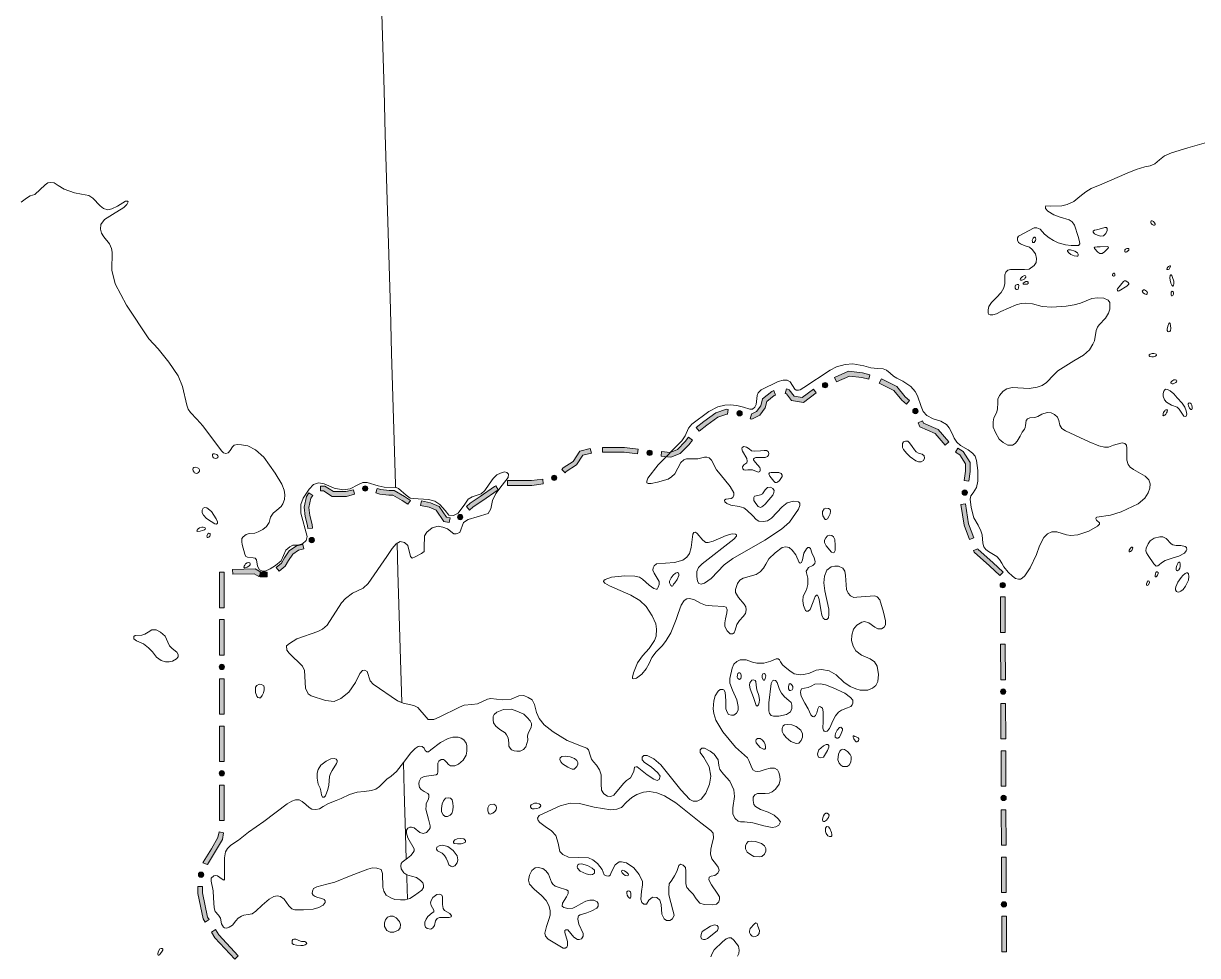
# Model space of a CAD drawing. Header units: metres. Extents: x -835890 to 1024355, y 79891 to 2211954.
# Drawn here: x 587376 to 686663, y 2023106 to 2101931 of the extents above; entities that cross this region are included whole.
import ezdxf

# ---------------------------------------------------------------- set-up
doc = ezdxf.new("R2010")
doc.units = ezdxf.units.M
doc.header["$LTSCALE"] = 2200
doc.layers.add('18', color=7, linetype='Continuous', lineweight=13)
doc.layers.add('37', color=7, linetype='Continuous', lineweight=13)

msp = doc.modelspace()

# ---------------------------------------------------------------- hatches: boundary and pattern name
at = {"layer": '37'}
for points in [[(658860, 2071836), (658270, 2071984), (657220, 2072116), (656126, 2071628), (655963, 2071994), (657159, 2072526), (658344, 2072378), (658958, 2072224)], [(654966, 2071232, 1), (655360, 2071448, 1)], [(662055, 2069745), (661658, 2070077), (660975, 2070899), (659754, 2071512), (659933, 2071869), (661229, 2071219), (661943, 2070360), (662311, 2070052)], [(650968, 2070497), (650859, 2070461), (650240, 2069964), (650107, 2069430), (649636, 2068799), (648965, 2068463), (648842, 2068498), (648952, 2068882), (648925, 2068890), (649372, 2069114), (649739, 2069605), (649885, 2070192), (650664, 2070817), (650841, 2070877)], [(654416, 2070685), (653328, 2069867), (652326, 2070034), (651896, 2070609), (651790, 2070645), (651917, 2071024), (652142, 2070949), (652550, 2070402), (653225, 2070290), (654175, 2071005)], [(646918, 2068887), (646869, 2068893), (646102, 2068636), (645153, 2067956), (644520, 2067448), (644269, 2067760), (644911, 2068275), (645918, 2068997), (646829, 2069301), (646968, 2069284)], [(647712, 2068989, 1), (648158, 2068933, 1)], [(662713, 2069353, 1), (662899, 2068943, 1)], [(665323, 2066276), (664473, 2067250), (663187, 2067824), (663037, 2068154), (663401, 2068319), (663488, 2068127), (664717, 2067579), (665624, 2066539)], [(643942, 2066697), (643647, 2066302), (642909, 2065562), (642128, 2065249), (641303, 2065324), (641340, 2065722), (642068, 2065656), (642684, 2065903), (643344, 2066565), (643621, 2066936)], [(635400, 2065599), (634676, 2065417), (634138, 2064607), (633283, 2064035), (633185, 2063938), (632902, 2064220), (633027, 2064346), (633849, 2064895), (634429, 2065768), (635302, 2065987)], [(639310, 2065539), (638174, 2065673), (636341, 2065673), (636341, 2066073), (638197, 2066073), (639357, 2065936)], [(640103, 2065646, 1), (640550, 2065594, 1)], [(666937, 2063269), (667050, 2064065), (667050, 2064691), (666548, 2065446), (666185, 2065673), (666398, 2066012), (666834, 2065739), (667450, 2064812), (667450, 2064036), (667333, 2063213)], [(631332, 2062990), (630373, 2062869), (629242, 2062869), (628315, 2062869), (628315, 2063269), (629242, 2063269), (630348, 2063269), (631283, 2063386)], [(632043, 2063422, 1), (632464, 2063580, 1)], [(611841, 2062019), (611680, 2061777), (611509, 2061007), (611596, 2060306), (611783, 2059559), (611820, 2059260), (611423, 2059211), (611389, 2059486), (611202, 2060232), (611103, 2061026), (611305, 2061936), (611508, 2062240)], [(615378, 2062110), (614685, 2061937), (613485, 2061937), (612740, 2062403), (612484, 2062403), (612484, 2062803), (612855, 2062803), (613600, 2062337), (614636, 2062337), (615281, 2062498)], [(616045, 2062603, 1), (616495, 2062603, 1)], [(619890, 2061266), (619402, 2061592), (618616, 2062030), (618283, 2062030), (617508, 2062127), (617184, 2062224), (617300, 2062607), (617591, 2062520), (618307, 2062430), (618720, 2062430), (619611, 2061934), (620112, 2061599)], [(627525, 2062488), (627445, 2062437), (626235, 2061598), (625405, 2061043), (625097, 2060779), (624836, 2061082), (625163, 2061362), (626010, 2061928), (627223, 2062770), (627310, 2062825)], [(667012, 2062476, 1), (666938, 2062032, 1)], [(623387, 2059730), (622932, 2059806), (622264, 2060761), (621683, 2061011), (620945, 2061159), (621024, 2061551), (621803, 2061395), (622526, 2061084), (623163, 2060173), (623453, 2060124)], [(667370, 2058298), (666916, 2059514), (666652, 2061237), (667047, 2061297), (667305, 2059615), (667745, 2058438)], [(624177, 2060005, 1), (624438, 2060371, 1)], [(611786, 2058022, 1), (611723, 2058467, 1)], [(611084, 2057487), (610643, 2057376), (610146, 2057044), (609798, 2056521), (609504, 2056029), (609001, 2055610), (608745, 2055917), (609195, 2056293), (609460, 2056735), (609857, 2057332), (610478, 2057747), (610987, 2057875)], [(669947, 2055238), (669072, 2056053), (667779, 2057205), (667720, 2057361), (668095, 2057501), (668119, 2057438), (669341, 2056348), (670220, 2055531)], [(604346, 2055515), (604346, 2052515), (603946, 2052515), (603946, 2055515)], [(607289, 2055149), (606874, 2055399), (605071, 2055344), (605059, 2055744), (606979, 2055803), (607496, 2055492)], [(607986, 2055121), (607392, 2055121), (607392, 2055521), (607986, 2055521)], [(670187, 2054653, 1), (670189, 2054203, 1)], [(670004, 2050427), (669992, 2053427), (670392, 2053429), (670404, 2050429)], [(604346, 2051515), (604346, 2048515), (603946, 2048515), (603946, 2051515)], [(670020, 2046427), (670008, 2049427), (670408, 2049429), (670420, 2046429)], [(604146, 2047290, 1), (604146, 2047740, 1)], [(604346, 2046515), (604346, 2043515), (603946, 2043515), (603946, 2046515)], [(670223, 2045653, 1), (670225, 2045203, 1)], [(670040, 2041427), (670028, 2044427), (670428, 2044429), (670440, 2041429)], [(604346, 2042515), (604346, 2039515), (603946, 2039515), (603946, 2042515)], [(670056, 2037427), (670044, 2040427), (670444, 2040429), (670456, 2037429)], [(604146, 2038290, 1), (604146, 2038740, 1)], [(604346, 2037515), (604346, 2034515), (603946, 2034515), (603946, 2037515)], [(670259, 2036653, 1), (670261, 2036203, 1)], [(670076, 2032428), (670064, 2035428), (670464, 2035429), (670476, 2032429)], [(604305, 2033480), (604196, 2032931), (603619, 2031918), (602929, 2030811), (602928, 2030808), (602553, 2030948), (602568, 2030988), (603275, 2032123), (603816, 2033073), (603913, 2033558)], [(670092, 2028428), (670080, 2031428), (670480, 2031429), (670492, 2028429)], [(602311, 2029731, 1), (602469, 2030153, 1)], [(602529, 2028953), (602529, 2028396), (602937, 2026349), (603067, 2026145), (602729, 2025931), (602559, 2026198), (602129, 2028356), (602129, 2028953)], [(670295, 2027653, 1), (670297, 2027203, 1)], [(670112, 2023428), (670100, 2026428), (670500, 2026429), (670512, 2023429)], [(603602, 2025300), (603885, 2024854), (605544, 2023072), (605251, 2022799), (603567, 2024609), (603265, 2025086)]]:
    msp.add_hatch(color=256, dxfattribs=at).paths.add_polyline_path(points)

# ---------------------------------------------------------------- linework, layer by layer
at = {"layer": '18'}
for points in [[(618191, 2085154), (618084, 2088856), (617977, 2092558), (617870, 2096260), (617763, 2099962), (617656, 2103665), (617549, 2107368), (617442, 2111071), (617335, 2114775), (617228, 2118478), (617121, 2122182), (617014, 2125887), (616907, 2129591), (616800, 2133296), (616692, 2137002)], [(617656, 2103665), (617763, 2099962), (617870, 2096260), (617977, 2092558), (618084, 2088856), (618191, 2085154), (618298, 2081453), (618405, 2077752), (618512, 2074051), (618619, 2070351), (618726, 2066651), (618833, 2062951), (618841, 2062677), (617865, 2062711), (617363, 2062818), (616432, 2063104), (616073, 2063104), (615643, 2062925), (614998, 2062567), (614389, 2062496), (613637, 2062639), (612813, 2062997), (612329, 2063087), (611899, 2062943), (611541, 2062550), (611039, 2061798), (610824, 2061261), (610824, 2060509), (611361, 2058540), (611290, 2058218), (610967, 2057931), (610537, 2057824), (610143, 2057824), (609892, 2057681), (609552, 2057377), (609158, 2056482), (608692, 2056088), (608228, 2055805), (607817, 2055623), (607591, 2055607), (607334, 2055736), (607156, 2056042), (607076, 2056573), (606979, 2056702), (606802, 2056750), (606318, 2056782), (606173, 2056863)], [(687423, 2091867), (685846, 2091427), (684453, 2090988), (683876, 2090741), (683454, 2090411), (683051, 2090063), (682666, 2089880), (682207, 2089807), (681474, 2089568), (680704, 2089275), (678578, 2088341), (677670, 2087966), (677230, 2087691), (676717, 2087288), (676204, 2086885), (675636, 2086629), (675196, 2086501), (674242, 2086482), (673848, 2086510), (673793, 2086437), (673793, 2086290), (673995, 2086070), (674508, 2085759), (675040, 2085558), (675810, 2085319), (676066, 2085155), (676268, 2084880), (676580, 2083927), (676690, 2083488), (676699, 2083296), (676589, 2083167), (676424, 2083149), (675984, 2083149), (675507, 2083204), (674884, 2083369), (674481, 2083570), (674114, 2083808), (673729, 2084120), (673344, 2084541), (673088, 2084651), (672849, 2084651), (671511, 2083955), (671429, 2083799), (671429, 2083616), (671520, 2083415), (671685, 2083286), (672015, 2083158), (672455, 2083012), (672693, 2082829), (672950, 2082444), (673042, 2082041), (673023, 2081730), (672858, 2081455), (672437, 2081162), (672033, 2081125), (670851, 2081116), (670613, 2081061), (670448, 2080896), (670356, 2080677), (670375, 2080310), (670375, 2079926), (670283, 2079578), (670045, 2079175), (669660, 2078754), (669238, 2078332), (669018, 2078003), (668972, 2077700), (668972, 2077444), (669009, 2077316), (669137, 2077279), (669357, 2077279), (669650, 2077371), (670017, 2077572), (671319, 2078140), (671759, 2078250), (672125, 2078268), (672712, 2078213), (673518, 2077993), (674352, 2077929), (675562, 2078021), (676222, 2078131), (676754, 2078277), (677725, 2078662), (678202, 2078735), (678743, 2078689), (679109, 2078543), (679256, 2078341), (679256, 2078122), (679256, 2077774), (679128, 2077426), (678871, 2077004), (678358, 2076437), (678211, 2076235), (678101, 2075961), (677954, 2075100), (677817, 2074798)], [(606173, 2056863), (606093, 2057040), (605867, 2057877), (605835, 2058103), (605851, 2058360), (605956, 2058529), (606214, 2058723), (606455, 2058787), (606939, 2058835), (607229, 2058932), (607616, 2059125), (607922, 2059383), (608164, 2059737), (608276, 2060172), (608502, 2060526), (608792, 2060784), (609163, 2061073), (609316, 2061307), (609445, 2061677), (609477, 2062064), (609429, 2062450), (609219, 2062981), (608671, 2063899), (607696, 2065260), (607003, 2065872), (606359, 2066210), (605811, 2066306), (605456, 2066323), (605198, 2066258), (605053, 2066129), (604844, 2065823), (604691, 2065622), (604497, 2065574), (604304, 2065606), (604127, 2065783), (602547, 2067892), (602031, 2068456), (601508, 2069028), (601298, 2069317), (601185, 2069656), (600831, 2071217), (600452, 2072122), (599671, 2073292), (598775, 2074416), (597971, 2075264), (596099, 2078103), (595134, 2079916), (594847, 2081075), (594870, 2082590), (594824, 2082911), (594640, 2083302), (594158, 2083898), (593963, 2084208), (593894, 2084529), (593917, 2084943), (594215, 2085356), (594905, 2085769), (595869, 2086366), (596122, 2086618), (596237, 2086848), (596168, 2086916), (596007, 2086916), (595318, 2086480), (594859, 2086251), (594514, 2086182), (594147, 2086297), (593848, 2086503), (593228, 2087169), (592906, 2087375), (592286, 2087490), (591700, 2087594), (590827, 2087915), (590299, 2088236), (589977, 2088443), (589701, 2088489), (589426, 2088443), (589196, 2088282), (588323, 2087479), (587955, 2087341), (587634, 2087157), (587174, 2086813)], [(624655, 2044292), (624261, 2044113), (622541, 2043254), (622075, 2043075), (621609, 2043075), (621430, 2043254), (620713, 2044077), (620391, 2044256), (619495, 2044435), (618993, 2044650), (616951, 2046046), (616682, 2046350), (616432, 2047138), (616252, 2047245), (616037, 2047210), (615822, 2046959), (615464, 2046207), (614891, 2045384), (614210, 2044847), (613637, 2044596), (612920, 2044668), (611702, 2045062), (611451, 2045241), (611236, 2045706), (611128, 2047210), (610985, 2047568), (609839, 2048677), (609659, 2048928), (609624, 2049286), (609874, 2049501), (610484, 2049894), (612275, 2050503), (612669, 2050718), (613063, 2051040), (614282, 2052937), (614622, 2053313), (615195, 2053743), (616091, 2054173), (616521, 2054566), (618098, 2056857), (618564, 2057538), (618886, 2057931), (619244, 2058110), (619603, 2058039), (619889, 2057788), (620104, 2056857), (620248, 2056714), (620498, 2056822), (621036, 2057108), (621251, 2057287), (621251, 2057609), (621287, 2058612), (621484, 2058916), (621950, 2059274), (622451, 2059417), (622845, 2059346), (623240, 2059202), (623777, 2058773), (623956, 2058773), (624279, 2058880), (624601, 2059739), (624995, 2059990), (625748, 2060205), (626679, 2060491), (626894, 2060885), (627038, 2061601), (627324, 2062174), (627862, 2062890), (628363, 2063534), (628399, 2063820), (628256, 2063964), (628041, 2063999), (627718, 2063892), (627396, 2063749), (627109, 2063462), (626751, 2062961), (626393, 2062424), (626070, 2062138), (625318, 2061887), (624995, 2061708), (624709, 2061279), (624135, 2060527), (623741, 2060312), (623347, 2060348), (623025, 2060742), (622595, 2061243), (622165, 2061529), (621627, 2061672), (620337, 2061744), (620086, 2061780), (619728, 2062030), (619083, 2062603), (618904, 2062675), (618841, 2062677), (618833, 2062951), (618726, 2066651), (618619, 2070351), (618512, 2074051), (618405, 2077752), (618298, 2081453), (618191, 2085154)], [(677817, 2074798), (677524, 2074340), (677010, 2073882), (676204, 2073387), (674847, 2072545), (674499, 2072215), (673885, 2071565), (673518, 2071327), (673097, 2071180), (672418, 2071071), (670989, 2071144), (670549, 2071034), (670219, 2070832), (669907, 2070466), (669788, 2070164), (669788, 2069889), (669751, 2069303), (669660, 2068992), (669440, 2068571), (669385, 2068241), (669385, 2067801), (669568, 2067343), (669889, 2066785), (670219, 2066492), (670622, 2066272), (671007, 2066272), (671245, 2066400), (671410, 2066602), (671667, 2067041), (671832, 2067353), (672033, 2067627), (672088, 2067756), (672107, 2067920), (672180, 2068342), (672290, 2068488), (672492, 2068580), (672913, 2068598), (673170, 2068690), (673500, 2068891), (673940, 2069038), (674297, 2069010), (674572, 2068864), (674811, 2068625), (674921, 2068351), (675012, 2067948), (675177, 2067691), (675489, 2067490), (677487, 2066556), (678330, 2066208), (678798, 2066107), (679128, 2066107), (679568, 2066272), (680283, 2066473), (680503, 2066419), (680649, 2066254), (680686, 2066016), (680686, 2064990), (680796, 2064642), (680961, 2064404), (681236, 2064202), (682226, 2063635), (682537, 2063342), (682656, 2063003), (682638, 2062618), (682491, 2062234), (682198, 2061776), (681648, 2061318), (680200, 2060622), (679302, 2060347), (678156, 2060192), (678101, 2060137), (678064, 2060027), (678119, 2059935), (678376, 2059697), (678376, 2059587), (678211, 2059422), (677460, 2059001), (676543, 2058690), (675938, 2058616), (675571, 2058690), (674765, 2058946), (674334, 2058937), (673967, 2058772), (673674, 2058461), (673308, 2057765), (673033, 2057032), (672519, 2055897), (672052, 2055228), (671832, 2055008), (671704, 2054935), (671520, 2054935), (671264, 2054990), (671007, 2055192), (670640, 2055540), (670274, 2055979), (670109, 2056290), (669925, 2056602), (669705, 2056840), (669412, 2057023), (668991, 2057261), (668752, 2057444)], [(668752, 2057444), (668587, 2057682), (668514, 2057975), (668441, 2058671), (668331, 2059019), (668101, 2059505), (667735, 2060127), (667515, 2061007), (667442, 2061702), (667497, 2061996), (667689, 2062243), (667964, 2062701), (668074, 2063213), (668092, 2064111), (667982, 2064972), (667845, 2065329), (667643, 2065604), (667277, 2065878), (666617, 2066226), (666305, 2066519), (666085, 2066849), (665920, 2067252), (665663, 2067728), (665425, 2068003), (664958, 2068287), (664316, 2068488), (663784, 2068763), (663454, 2069111), (663289, 2069532), (662996, 2070448), (662776, 2070814), (662419, 2071226), (661740, 2071666), (661246, 2071922), (660952, 2072105), (660659, 2072362), (660366, 2072600), (660091, 2072710), (659596, 2072746), (659046, 2072820), (658441, 2072966), (657515, 2073140), (656874, 2073085), (656122, 2072884), (655590, 2072609), (653372, 2071144), (653070, 2070951), (652905, 2070915), (652721, 2070915), (652612, 2071006), (652208, 2071629), (651970, 2071776), (651622, 2071776), (651200, 2071647), (649752, 2070951), (649514, 2070695), (649422, 2070475), (649349, 2069706), (649220, 2069468), (649019, 2069321), (648789, 2069312), (648276, 2069477), (647690, 2069624), (647140, 2069679), (646681, 2069660), (646095, 2069514), (645343, 2069111), (643895, 2068049), (643629, 2067710), (643336, 2067050), (643043, 2066629), (641063, 2064615), (640174, 2063470), (640100, 2063213), (640100, 2063085), (640210, 2063012), (640467, 2063030), (640980, 2063140), (641897, 2063378), (642190, 2063580), (642447, 2063854), (642960, 2064807), (643235, 2065027), (643455, 2065118), (643785, 2065118), (644152, 2065100), (644408, 2065118), (644958, 2065246), (645178, 2065246), (645361, 2065191), (645563, 2065008), (645994, 2064193), (646306, 2063809), (647149, 2062765), (647442, 2062234), (647442, 2062032), (647378, 2061840), (647231, 2061748), (646773, 2061693), (646663, 2061602), (646681, 2061474)], [(646681, 2061474), (646865, 2061327), (647195, 2061181), (647891, 2061089), (648294, 2060961), (648551, 2060778), (649064, 2060283), (649339, 2059972), (649559, 2059844), (649963, 2059807), (650293, 2059862), (650623, 2060082), (651539, 2061052), (651961, 2061382), (652502, 2061519), (652905, 2061483), (653033, 2061354), (653033, 2061171), (652923, 2060842), (652153, 2059761), (651475, 2059175), (650063, 2058223), (647378, 2056693), (646626, 2056144), (645526, 2054990), (644967, 2054596), (644674, 2054523), (644491, 2054578), (644381, 2054779), (644307, 2055164), (644307, 2055585), (644454, 2055933), (644766, 2056245), (647460, 2058314), (647671, 2058580), (647671, 2058690), (647580, 2058745), (647305, 2058763), (646810, 2058635), (645691, 2058159), (645288, 2058030), (645087, 2058049), (644830, 2058232), (644353, 2058800), (644207, 2058909), (644078, 2058891), (643987, 2058745), (643840, 2057609), (643693, 2057115), (643473, 2056803), (643143, 2056547), (642419, 2056355), (640898, 2056226), (640715, 2056062), (640623, 2055897), (640605, 2055695), (640715, 2055439), (641136, 2054743), (641136, 2054486), (641063, 2054248), (640953, 2054102), (640879, 2054102), (640678, 2054138), (640293, 2054432), (639725, 2054926), (639468, 2055109), (639065, 2055201), (638221, 2055219), (637112, 2055100), (636562, 2054917), (636452, 2054825), (636434, 2054734), (636544, 2054587), (636947, 2054367), (638726, 2053580), (639495, 2053140), (640045, 2052609), (640540, 2051822), (640861, 2051153), (640916, 2050714), (640879, 2050128), (640733, 2049743), (640293, 2049084), (639725, 2048461), (639312, 2047866), (638964, 2047005), (638872, 2046657), (638891, 2046529), (638982, 2046510), (639221, 2046565), (639660, 2046913), (640045, 2047353), (640284, 2047792), (640522, 2048305), (640870, 2048781), (641420, 2049331), (641732, 2049734), (642117, 2050393), (642575, 2051510), (642731, 2052032), (642988, 2052747)], [(642988, 2052747), (643263, 2053131), (643483, 2053278), (643684, 2053296), (644069, 2053204), (644637, 2052893), (645059, 2052728), (645627, 2052673), (646617, 2052637), (646800, 2052563), (646892, 2052344), (646865, 2052078), (646755, 2051584), (646700, 2051236), (646700, 2050924), (646883, 2050558), (647140, 2050320), (647323, 2050302), (647470, 2050393), (647561, 2050613), (647708, 2051107), (647928, 2051437), (648239, 2051767), (648441, 2052023), (648496, 2052334), (648478, 2052591), (648313, 2052811), (647836, 2053397), (647598, 2053800), (647598, 2054074), (647763, 2054569), (647965, 2054844), (648239, 2055027), (649339, 2055338), (649678, 2055549), (649972, 2055860), (650155, 2056190), (650412, 2056648), (650943, 2057160), (651548, 2057600), (651860, 2057673), (652117, 2057600), (652392, 2057380), (652685, 2056996), (652978, 2056336), (653051, 2056300), (653180, 2056355), (653253, 2056556), (653381, 2057124), (653583, 2057490), (653711, 2057618), (653831, 2057609), (653922, 2057518), (654032, 2057151), (654252, 2056748), (654325, 2056419), (654289, 2056254), (654142, 2056089), (653776, 2055924), (653666, 2055778), (653574, 2055613), (653592, 2055466), (653721, 2055027), (653721, 2054477), (653583, 2054029), (653308, 2053497), (653271, 2053095), (653345, 2052710), (653510, 2052289), (653601, 2052215), (653748, 2052215), (653895, 2052362), (654151, 2053021), (654335, 2053461), (654445, 2053571), (654518, 2053571), (654591, 2053479), (654665, 2053204), (654811, 2052344), (654903, 2051886), (654995, 2051648), (655132, 2051529), (655315, 2051529), (655444, 2051657), (655480, 2051950), (655480, 2052408), (655132, 2053946), (655059, 2054624), (655105, 2055201), (655325, 2055695), (655673, 2055970), (655984, 2056043), (656314, 2056025), (656681, 2055860), (656846, 2055604), (656883, 2055256), (656974, 2054047), (657121, 2053754), (657323, 2053516), (657598, 2053388), (657854, 2053406)], [(657854, 2053406), (658991, 2053497), (659339, 2053516), (659559, 2053443), (659788, 2053177), (660118, 2052133), (660283, 2051419), (660283, 2051071), (660155, 2050869), (659935, 2050723), (659623, 2050723), (659385, 2050869), (658872, 2051254), (658487, 2051364), (658285, 2051309), (657845, 2051052), (657570, 2050704), (657423, 2050210), (657414, 2049761), (657543, 2049267), (657763, 2048882), (658239, 2048498), (658991, 2048186), (659339, 2047930), (659559, 2047582), (659687, 2046886), (659623, 2046272), (659458, 2045943), (659165, 2045704), (658780, 2045540), (658120, 2045540), (657753, 2045650), (657295, 2045851), (656764, 2046236), (656104, 2046840), (655499, 2047188), (654875, 2047298), (654408, 2047234), (653840, 2046996), (653381, 2046867), (653070, 2046849), (652538, 2046941), (652172, 2047179), (651787, 2047490), (651567, 2047692), (651402, 2047948), (651310, 2048113), (651200, 2048186), (651017, 2048186), (650577, 2048003), (649990, 2047838), (649394, 2047829), (649028, 2047902), (648496, 2048122), (647983, 2048104), (647690, 2047976), (647451, 2047737), (647305, 2047408), (647121, 2046529), (647121, 2046126), (647323, 2045540), (647708, 2044734), (647827, 2044175), (647809, 2043864), (647680, 2043607), (647442, 2043443), (647240, 2043424), (647002, 2043498), (646874, 2043681), (646782, 2043955), (646764, 2044651), (646709, 2045384), (646617, 2045567), (646526, 2045604), (646306, 2045604), (646122, 2045457), (645884, 2045073), (645756, 2044633), (645701, 2043974), (645756, 2043571), (645939, 2043021), (646507, 2042014), (647589, 2040732), (648606, 2039825), (648716, 2039587), (648918, 2039111), (649064, 2038818), (649248, 2038690), (649449, 2038672), (649669, 2038708), (650109, 2038836), (650513, 2038946), (650898, 2038946), (651154, 2038800), (651264, 2038598), (651337, 2038287), (651356, 2037976), (651282, 2037591), (650962, 2037179), (650687, 2036959), (650430, 2036849)], [(650430, 2036849), (650100, 2036813), (649733, 2036813), (649440, 2036813), (649239, 2036703), (649092, 2036501), (649092, 2036208), (649128, 2035876), (649271, 2035697), (649701, 2035447), (650346, 2035232), (650848, 2034982), (651206, 2034660), (651385, 2034409), (651242, 2034123), (650991, 2033980), (650704, 2033944), (649988, 2034087), (649056, 2034338), (648339, 2034409), (648017, 2034409), (647802, 2034481), (647551, 2034696), (647372, 2035053), (647372, 2035590), (647515, 2036556), (647444, 2037128), (647121, 2037844), (646584, 2038452), (646261, 2038845), (646190, 2039167), (646118, 2039668), (645795, 2040133), (645437, 2040384), (644971, 2040634), (644756, 2040634), (644613, 2040491), (644613, 2040276), (644900, 2039847), (645365, 2039060), (645509, 2038273), (645401, 2037593), (645079, 2036842), (644685, 2036341), (644362, 2036162), (644004, 2036162), (643717, 2036305), (642965, 2037128), (641281, 2039239), (640672, 2039740), (640134, 2040026), (639847, 2040026), (639704, 2039883), (639704, 2039668), (639883, 2039418), (640457, 2039060), (641030, 2038559), (641209, 2038273), (641137, 2037987), (640958, 2037915), (640672, 2038023), (640134, 2038380), (639274, 2039060), (639202, 2039060), (639059, 2039024), (638987, 2038667), (638701, 2038130), (638378, 2037915), (638127, 2037665), (637303, 2036663), (637053, 2036556), (636766, 2036592), (636443, 2036770), (636264, 2037092), (636228, 2037629), (636228, 2038380), (636085, 2038810), (635834, 2039203), (635583, 2039489), (635404, 2039704), (635333, 2039954), (635153, 2040491), (635010, 2040634), (634562, 2040801), (633344, 2041303), (632162, 2042019), (631409, 2042627), (630979, 2043164), (630764, 2043665), (630585, 2044346), (630406, 2044739), (630047, 2044918), (629689, 2045097), (629259, 2045062), (628614, 2044775), (627862, 2044739), (626894, 2044847), (626608, 2044775), (625784, 2044381), (625300, 2044328), (624655, 2044292)], [(613813, 2036217), (614237, 2036380), (614940, 2036717), (615595, 2036919), (616197, 2036982), (616804, 2037049), (617160, 2037165), (617478, 2037386), (618113, 2038031), (618474, 2038266), (618917, 2038661), (619513, 2039441), (619582, 2037058), (619689, 2033361), (619749, 2031262), (619389, 2030992), (619312, 2030877), (619293, 2030703), (619312, 2030434), (619553, 2030107), (619784, 2029943), (619788, 2029942), (619796, 2029663), (619847, 2027875), (619659, 2027826), (619255, 2027817), (618792, 2027846), (618436, 2027990), (618060, 2028221), (617853, 2028543), (617776, 2028880), (617747, 2030054), (617617, 2030367), (617271, 2030492), (616905, 2030511), (616510, 2030405), (615084, 2029886), (613712, 2029323), (613038, 2029149), (612181, 2028909), (611906, 2028779), (611810, 2028538), (611800, 2028356), (611887, 2028211), (612032, 2028096), (612263, 2028009), (612600, 2027932), (612792, 2027855), (612879, 2027740), (612879, 2027586), (612706, 2027365), (612354, 2027158), (611882, 2027013), (611054, 2026956), (610322, 2026956), (610067, 2027057), (609826, 2027316), (609412, 2027884), (609114, 2028086), (608834, 2028154), (608536, 2028105), (608150, 2027884), (607573, 2027374), (607019, 2026859), (606711, 2026638), (606383, 2026580), (606017, 2026523), (605805, 2026426), (605526, 2026263), (605343, 2026042), (605064, 2025676), (604780, 2025498), (604558, 2025421), (604385, 2025440), (604279, 2025517), (604125, 2025796), (604029, 2026268), (603855, 2026527), (603576, 2026835), (603489, 2027134), (603441, 2027971), (603407, 2028563), (603234, 2029400), (603253, 2029640), (603460, 2029847), (603624, 2029886), (603778, 2029857), (604192, 2029558), (604327, 2029481), (604366, 2029530), (604385, 2029732), (604366, 2031358), (604467, 2031882), (604640, 2032152), (604900, 2032450), (605555, 2032864), (606417, 2033532), (607698, 2034437), (609667, 2035943), (610067, 2036169), (610375, 2036284)], [(641744, 2026076), (641569, 2026201), (641357, 2026612), (641307, 2027410), (641183, 2027784), (640933, 2028008), (640584, 2028033), (640259, 2027784), (640060, 2027460), (639835, 2027460), (639661, 2027584), (639586, 2027883), (639636, 2028507), (639736, 2029080), (639736, 2029379), (639436, 2029952), (638987, 2030526), (638363, 2030949), (637939, 2031024), (637740, 2031024), (637415, 2030775), (637116, 2030177), (636991, 2029902), (636866, 2029828), (636692, 2029853), (636492, 2029927), (636318, 2030376), (635931, 2030887), (635532, 2031211), (635158, 2031361), (634309, 2031386), (633461, 2031435), (632987, 2031635), (632738, 2031909), (632588, 2032607), (632388, 2033255), (632039, 2033654), (631490, 2034028), (631041, 2034352), (630891, 2034526), (630841, 2034726), (630979, 2034958), (632750, 2035755), (633598, 2035979), (634397, 2035954), (635644, 2035656), (637041, 2035431), (637565, 2035481), (637939, 2035631), (638363, 2036079), (638825, 2036470), (639249, 2036720), (639798, 2036919), (640322, 2036969), (640946, 2036869), (641594, 2036620), (642555, 2036009), (644650, 2034339), (645499, 2033666), (645698, 2033442), (645723, 2033018), (645623, 2032594), (645499, 2032096), (645474, 2031672), (645598, 2031273), (645973, 2030775), (646122, 2030575), (646197, 2030326), (646097, 2030077), (645848, 2029878), (645524, 2029803), (645374, 2029728), (645349, 2029504), (645573, 2029080), (646047, 2028382), (646247, 2028058), (646247, 2027859), (646172, 2027659), (645973, 2027435), (645623, 2027385), (644950, 2027410), (644575, 2027535), (644251, 2027908), (644002, 2028282), (643752, 2028556), (643478, 2028856), (643378, 2029180), (643378, 2030251), (643353, 2030551), (643153, 2030750), (642929, 2030825), (642792, 2030713), (642642, 2030214), (642442, 2029840), (642218, 2029466), (641993, 2029167), (641943, 2028793), (641943, 2028245), (642293, 2026949), (642393, 2026525), (642268, 2026201)], [(610375, 2036284), (610683, 2036265), (610934, 2036130), (611261, 2035890), (611540, 2035620), (611772, 2035495), (612089, 2035457), (612422, 2035510), (612711, 2035702), (613173, 2035952), (613813, 2036217)], [(642268, 2026201), (642043, 2026076), (641744, 2026076)], [(645501, 2023005), (645605, 2023284), (645774, 2023583), (646482, 2024260), (646791, 2024525), (647027, 2024599), (647234, 2024599), (647455, 2024407), (647853, 2023892), (647912, 2023568), (647882, 2023274), (647764, 2023053)]]:
    msp.add_lwpolyline(points, dxfattribs=at)
for points in [[(682821, 2084935), (682741, 2085026), (682708, 2085103), (682712, 2085183), (682745, 2085234), (682774, 2085245), (682832, 2085238), (682938, 2085183), (683030, 2085081), (683081, 2084982), (683081, 2084942), (683070, 2084909), (683033, 2084876), (682993, 2084873), (682931, 2084876)], [(678351, 2084546), (678833, 2084669), (678978, 2084669), (679023, 2084579), (679023, 2084411), (678922, 2084166), (678721, 2083964), (678475, 2083931), (678251, 2083998), (677959, 2084154), (677836, 2084277), (677825, 2084367), (677948, 2084456), (678127, 2084490)], [(672691, 2083615), (672775, 2083788), (672853, 2083855), (672909, 2083855), (672965, 2083810), (672988, 2083699), (672954, 2083564), (672842, 2083419), (672741, 2083396), (672719, 2083419), (672708, 2083486)], [(678430, 2083048), (679057, 2083081), (679113, 2083048), (679124, 2082992), (679079, 2082891), (678788, 2082623), (678586, 2082488), (678508, 2082477), (678407, 2082477), (678228, 2082589), (677937, 2082891), (677915, 2082958), (677982, 2083003), (678183, 2083036)], [(676241, 2082272), (675961, 2082406), (675793, 2082529), (675669, 2082686), (675669, 2082742), (675748, 2082776), (675927, 2082776), (676285, 2082664), (676509, 2082529), (676576, 2082429), (676576, 2082350), (676543, 2082250), (676464, 2082250)], [(680581, 2082835), (680675, 2082886), (680726, 2082899), (680782, 2082896), (680836, 2082894), (680866, 2082876), (680866, 2082807), (680856, 2082747), (680802, 2082706), (680772, 2082693), (680747, 2082681), (680719, 2082642), (680673, 2082615), (680632, 2082597), (680574, 2082604), (680530, 2082632), (680518, 2082660), (680510, 2082693), (680513, 2082752), (680528, 2082790)], [(684141, 2081323), (684198, 2081366), (684275, 2081417), (684312, 2081436), (684337, 2081428), (684365, 2081400), (684332, 2081272), (684295, 2081195), (684259, 2081155), (684189, 2081111), (684130, 2081115), (684079, 2081115), (684060, 2081144), (684064, 2081184), (684086, 2081239)], [(672050, 2080346), (671889, 2080248), (671798, 2080216), (671727, 2080212), (671692, 2080228), (671668, 2080291), (671688, 2080354), (671770, 2080456), (671873, 2080538), (671979, 2080601), (672066, 2080617), (672125, 2080597), (672152, 2080542), (672137, 2080483), (672097, 2080409)], [(672146, 2080097), (672243, 2080099), (672286, 2080087), (672322, 2080076), (672353, 2080044), (672353, 2079969), (672333, 2079934), (672268, 2079893), (672107, 2079881), (671950, 2079873), (671910, 2079897), (671906, 2079932), (671918, 2079964), (672005, 2080038)], [(679505, 2080745), (679583, 2080823), (679650, 2080812), (679684, 2080745), (679684, 2080633), (679661, 2080588), (679550, 2080566), (679471, 2080611), (679460, 2080678)], [(679897, 2079492), (680401, 2080118), (680490, 2080174), (680602, 2080174), (680804, 2080029), (680848, 2079951), (680848, 2079872), (680692, 2079704), (680042, 2079313), (679941, 2079302), (679885, 2079335), (679863, 2079402)], [(684413, 2079964), (684352, 2080219), (684334, 2080431), (684356, 2080618), (684394, 2080668), (684427, 2080671), (684490, 2080620), (684559, 2080441), (684655, 2080133), (684669, 2079953), (684638, 2079768), (684609, 2079728), (684580, 2079720), (684543, 2079742), (684484, 2079805)], [(671274, 2079788), (671359, 2079838), (671406, 2079857), (671473, 2079857), (671516, 2079857), (671544, 2079810), (671532, 2079570), (671489, 2079468), (671422, 2079425), (671343, 2079425), (671288, 2079452), (671235, 2079532), (671235, 2079626), (671247, 2079709)], [(682192, 2079056), (682058, 2079156), (681979, 2079302), (682035, 2079358), (682091, 2079391), (682170, 2079391), (682360, 2079302), (682427, 2079190), (682416, 2079112), (682405, 2079067), (682338, 2079022)], [(684427, 2079169), (684446, 2079216), (684479, 2079264), (684523, 2079286), (684578, 2079275), (684614, 2079238), (684629, 2079165), (684625, 2079095), (684622, 2079029), (684596, 2078975), (684567, 2078931), (684523, 2078890), (684475, 2078898), (684442, 2078942), (684424, 2079055)], [(684382, 2076392), (684401, 2076132), (684376, 2075961), (684319, 2075885), (684204, 2075853), (684141, 2075885), (684096, 2075967), (684096, 2076081), (684154, 2076335), (684242, 2076570), (684306, 2076614), (684344, 2076589), (684350, 2076538)], [(682808, 2073732), (682643, 2073765), (682569, 2073820), (682562, 2073863), (682580, 2073918), (682657, 2073977), (682826, 2074017), (682965, 2074025), (683075, 2073999), (683171, 2073959), (683200, 2073918), (683200, 2073893), (683178, 2073842), (683101, 2073790), (682943, 2073735)], [(684606, 2071467), (684520, 2071461), (684456, 2071473), (684416, 2071507), (684416, 2071556), (684471, 2071657), (684569, 2071730), (684673, 2071785), (684811, 2071785), (684872, 2071767), (684915, 2071718), (684915, 2071666), (684885, 2071611), (684820, 2071565), (684719, 2071513)], [(685351, 2069833), (685579, 2069477), (685707, 2069164), (685764, 2068893), (685707, 2068722), (685607, 2068680), (685493, 2068722), (685108, 2069306), (684937, 2069477), (684452, 2069662), (684039, 2069904), (683882, 2070103), (683768, 2070416), (683768, 2070630), (683811, 2070829), (683910, 2070943), (683953, 2071000), (684124, 2070986), (684338, 2070872), (684652, 2070616), (684951, 2070274)], [(683842, 2069109), (683890, 2069166), (683933, 2069219), (683981, 2069259), (684019, 2069269), (684061, 2069269), (684099, 2069248), (684114, 2069219), (684108, 2069151), (684085, 2069100), (684030, 2068993), (683979, 2068900), (683886, 2068811), (683825, 2068773), (683776, 2068758), (683753, 2068764), (683740, 2068789), (683745, 2068870), (683762, 2068944), (683798, 2069028)], [(685984, 2069409), (685890, 2069590), (685865, 2069696), (685875, 2069762), (685917, 2069821), (685966, 2069836), (686058, 2069821), (686137, 2069765), (686179, 2069664), (686206, 2069461), (686204, 2069328), (686181, 2069289), (686157, 2069279), (686101, 2069290), (686052, 2069327)], [(662828, 2064940), (662359, 2065285), (662042, 2065588), (661807, 2065891), (661724, 2066070), (661724, 2066401), (661793, 2066552), (661959, 2066607), (662152, 2066594), (662318, 2066470), (662525, 2066153), (662732, 2065864), (662883, 2065698), (663063, 2065602), (663366, 2065505), (663532, 2065368), (663587, 2065161), (663477, 2064968), (663284, 2064858), (663063, 2064858)], [(603449, 2065188), (603384, 2065273), (603348, 2065373), (603364, 2065484), (603429, 2065529), (603539, 2065534), (603730, 2065479), (603825, 2065378), (603830, 2065313), (603820, 2065233), (603735, 2065158), (603615, 2065128)], [(649475, 2064583), (649643, 2064376), (649683, 2064255), (649670, 2064121), (649643, 2064040), (649535, 2063987), (649441, 2064000), (649212, 2064107), (649024, 2064175), (648809, 2064188), (648647, 2064175), (648405, 2064148), (648298, 2064188), (648217, 2064255), (648190, 2064444), (648284, 2064605), (648540, 2064780), (648580, 2064914), (648540, 2065143), (648176, 2065774), (648123, 2065963), (648163, 2066070), (648298, 2066151), (648526, 2066097), (648755, 2065963), (648943, 2065801), (649159, 2065747), (649710, 2065788), (650020, 2065815), (650222, 2065815), (650356, 2065721), (650403, 2065564), (650390, 2065429), (650296, 2065308), (650094, 2065228), (649313, 2065214), (649192, 2065174), (649125, 2065107), (649125, 2065013), (649246, 2064825)], [(601837, 2063939), (601804, 2063988), (601719, 2064103), (601704, 2064234), (601724, 2064314), (601789, 2064374), (601945, 2064404), (602096, 2064364), (602191, 2064294), (602256, 2064184), (602251, 2064073), (602181, 2063963), (602101, 2063888), (601995, 2063873)], [(650840, 2063234), (650484, 2063644), (650403, 2063832), (650457, 2063926), (650618, 2063966), (651251, 2063953), (651466, 2063859), (651547, 2063738), (651547, 2063617), (651305, 2063281), (651143, 2063133), (651049, 2063106), (650955, 2063106)], [(650094, 2061291), (649912, 2061110), (649804, 2061043), (649697, 2061002), (649515, 2061090), (649300, 2061332), (649138, 2061587), (649138, 2061829), (649192, 2061950), (649475, 2062017), (649704, 2062071), (649878, 2062165), (650107, 2062501), (650296, 2062676), (650538, 2062716), (650740, 2062609), (650847, 2062434), (650834, 2062259), (650753, 2062044), (650403, 2061654)], [(603238, 2059820), (602865, 2060078), (602596, 2060357), (602482, 2060543), (602482, 2060771), (602565, 2060936), (602700, 2060988), (602886, 2060957), (603269, 2060647), (603683, 2060047), (603797, 2059789), (603786, 2059675), (603704, 2059593), (603548, 2059613)], [(655491, 2060237), (655372, 2060031), (655254, 2059986), (655166, 2059986), (654974, 2060281), (654944, 2060488), (654959, 2060665), (655077, 2060871), (655240, 2060945), (655461, 2060915), (655594, 2060827), (655623, 2060679), (655594, 2060473)], [(602321, 2059002), (602111, 2058955), (602048, 2058982), (602030, 2059023), (602050, 2059092), (602150, 2059196), (602258, 2059273), (602453, 2059327), (602570, 2059336), (602679, 2059318), (602747, 2059282), (602769, 2059227), (602742, 2059169), (602679, 2059101), (602520, 2059042)], [(602894, 2058584), (602979, 2058756), (603056, 2058815), (603138, 2058801), (603172, 2058758), (603154, 2058659), (603122, 2058578), (603041, 2058496), (602964, 2058456), (602918, 2058456), (602900, 2058501)], [(656022, 2057790), (656022, 2057347), (655934, 2057200), (655845, 2057156), (655697, 2057229), (655254, 2057760), (655121, 2058040), (655121, 2058232), (655225, 2058438), (655358, 2058586), (655520, 2058645), (655742, 2058630), (655889, 2058527), (655993, 2058291)], [(683931, 2056516), (684600, 2056735), (685080, 2056871), (685561, 2057132), (685708, 2057320), (685749, 2057455), (685739, 2057601), (685608, 2057702), (685253, 2057776), (684866, 2057786), (684573, 2057828), (684427, 2057922), (684019, 2058371), (683727, 2058517), (683486, 2058527), (682985, 2058413), (682645, 2058167), (682478, 2057927), (682321, 2057561), (682290, 2057342), (682352, 2057165), (682499, 2056945), (682969, 2056225), (683152, 2056032), (683298, 2056052), (683424, 2056146), (683622, 2056324)], [(619367, 2044490), (618993, 2044650), (616951, 2046046), (616682, 2046350), (616432, 2047138), (616252, 2047245), (616037, 2047210), (615822, 2046959), (615464, 2046207), (614891, 2045384), (614210, 2044847), (613637, 2044596), (612920, 2044668), (611702, 2045062), (611451, 2045241), (611236, 2045706), (611128, 2047210), (610985, 2047568), (609839, 2048677), (609659, 2048928), (609624, 2049286), (609874, 2049501), (610484, 2049894), (612275, 2050503), (612669, 2050718), (613063, 2051040), (614282, 2052937), (614622, 2053313), (615195, 2053743), (616091, 2054173), (616521, 2054566), (618098, 2056857), (618564, 2057538), (618886, 2057931), (618977, 2057977), (619047, 2055552), (619154, 2051853), (619261, 2048154)], [(680999, 2057567), (680873, 2057400), (680873, 2057306), (680873, 2057253), (680936, 2057253), (681009, 2057264), (681103, 2057368), (681176, 2057504), (681187, 2057577), (681124, 2057629), (681072, 2057640)], [(606284, 2055945), (606127, 2055906), (606065, 2055906), (606026, 2055934), (606021, 2055962), (606032, 2056023), (606088, 2056118), (606161, 2056224), (606289, 2056320), (606430, 2056342), (606514, 2056308), (606558, 2056219), (606536, 2056135), (606446, 2056040)], [(684900, 2056084), (684853, 2055887), (684853, 2055760), (684888, 2055655), (684958, 2055644), (685004, 2055655), (685086, 2055737), (685167, 2055870), (685202, 2055999), (685193, 2056228), (685170, 2056338), (685135, 2056373), (685089, 2056379), (685036, 2056344), (685007, 2056251)], [(642458, 2054619), (642353, 2054506), (642331, 2054436), (642289, 2054372), (642247, 2054337), (642205, 2054337), (642127, 2054387), (642064, 2054520), (642007, 2054626), (642014, 2054759), (642057, 2054879), (642148, 2055055), (642331, 2055287), (642529, 2055449), (642691, 2055498), (642782, 2055449), (642811, 2055378), (642796, 2055231), (642649, 2054893)], [(683117, 2055395), (683088, 2055244), (683082, 2055168), (683111, 2055134), (683164, 2055134), (683216, 2055180), (683274, 2055273), (683309, 2055342), (683332, 2055418), (683326, 2055499), (683262, 2055551), (683204, 2055557), (683140, 2055510)], [(685010, 2054687), (684824, 2054287), (684801, 2054142), (684801, 2054020), (684874, 2053890), (684943, 2053861), (685083, 2053849), (685245, 2053913), (685437, 2054064), (685652, 2054348), (685896, 2054853), (685919, 2055172), (685893, 2055395), (685817, 2055459), (685736, 2055459), (685631, 2055418), (685417, 2055250), (685271, 2055076)], [(682514, 2054455), (682614, 2054648), (682582, 2054773), (682499, 2054784), (682415, 2054690), (682352, 2054554), (682342, 2054449), (682384, 2054387), (682415, 2054387)], [(598616, 2048337), (598277, 2048802), (597938, 2049119), (597515, 2049479), (596921, 2049732), (596720, 2049895), (596720, 2050085), (596826, 2050170), (597377, 2050191), (597631, 2050276), (597906, 2050466), (598224, 2050636), (598605, 2050636), (598965, 2050466), (599347, 2050106), (599580, 2049620), (599728, 2049302), (599940, 2049070), (600342, 2048752), (600448, 2048562), (600448, 2048371), (600321, 2048202), (599982, 2047990), (599707, 2047948), (599389, 2047948), (599029, 2048054)], [(647750, 2046837), (647786, 2046950), (647875, 2047009), (647949, 2047009), (648023, 2046995), (648082, 2046818), (648082, 2046670), (648038, 2046522), (647919, 2046449), (647801, 2046522), (647742, 2046641)], [(649566, 2045082), (649610, 2044743), (649581, 2044507), (649537, 2044301), (649418, 2044183), (649330, 2044242), (649123, 2044920), (648842, 2045658), (648769, 2045967), (648798, 2046159), (648961, 2046395), (649108, 2046424), (649241, 2046351), (649315, 2046277), (649330, 2045967), (649389, 2045584)], [(649854, 2046581), (649854, 2046788), (649898, 2046921), (650002, 2046950), (650090, 2046906), (650149, 2046773), (650090, 2046522), (650031, 2046404), (649957, 2046404)], [(650408, 2044464), (650615, 2046102), (650733, 2046338), (650821, 2046397), (650969, 2046368), (651117, 2046190), (651309, 2045615), (651471, 2045290), (651737, 2044981), (652106, 2044685), (652298, 2044494), (652357, 2044287), (652357, 2044007), (652239, 2043712), (651914, 2043490), (651257, 2043350), (650814, 2043350), (650607, 2043409), (650460, 2043571), (650401, 2043793)], [(607565, 2045095), (607417, 2044911), (607294, 2044899), (607208, 2044923), (607121, 2045046), (606998, 2045354), (606986, 2045612), (606998, 2045796), (607097, 2045944), (607306, 2046042), (607515, 2046030), (607688, 2045907), (607737, 2045759), (607725, 2045575), (607663, 2045329)], [(652069, 2045667), (652069, 2045858), (652121, 2046043), (652225, 2046117), (652328, 2046028), (652431, 2045851), (652431, 2045674), (652372, 2045571), (652254, 2045526), (652165, 2045526)], [(654994, 2042907), (654994, 2043704), (654935, 2044014), (654787, 2044147), (654698, 2044176), (654639, 2044147), (654551, 2043970), (654462, 2043630), (654359, 2043409), (654226, 2043291), (654108, 2043306), (653960, 2043453), (653724, 2043955), (653458, 2044457), (653148, 2045047), (653089, 2045357), (653103, 2045519), (653185, 2045659), (653421, 2045718), (653746, 2045763), (653997, 2045895), (654307, 2046043), (654765, 2046072), (655193, 2045999), (655843, 2045748), (656847, 2045305), (657327, 2044929), (657504, 2044693), (657504, 2044457), (657460, 2044294), (657342, 2044162), (657076, 2044044), (656559, 2043866), (656293, 2043689), (656042, 2043380), (655836, 2042996), (655533, 2042310), (655341, 2042088), (655237, 2042059), (655090, 2042074), (655031, 2042177), (654972, 2042324)], [(628421, 2041098), (628351, 2041528), (628226, 2041778), (628101, 2041944), (627657, 2042222), (627310, 2042499), (627129, 2042777), (627088, 2043040), (627088, 2043318), (627171, 2043498), (627407, 2043692), (627976, 2043914), (628636, 2043935), (629094, 2043783), (629678, 2043519), (629983, 2043241), (630219, 2042964), (630344, 2042728), (630344, 2042589), (630316, 2042423), (630053, 2041882), (629997, 2041674), (630018, 2041320), (629948, 2041028), (629851, 2040765), (629657, 2040543), (629379, 2040390), (629101, 2040376), (628879, 2040404), (628657, 2040501), (628546, 2040640), (628435, 2040820)], [(652261, 2041196), (651877, 2041535), (651641, 2041815), (651538, 2042052), (651523, 2042302), (651612, 2042538), (651745, 2042627), (651966, 2042656), (652365, 2042612), (652734, 2042465), (653103, 2042155), (653251, 2041860), (653251, 2041579), (653148, 2041284), (652941, 2041078), (652734, 2041048), (652498, 2041122)], [(656375, 2041572), (656234, 2041476), (656160, 2041491), (656028, 2041579), (656028, 2041727), (656042, 2041874), (656190, 2042155), (656382, 2042391), (656500, 2042406), (656633, 2042288), (656626, 2042162), (656537, 2041882)], [(619513, 2039441), (620121, 2040239), (620502, 2040619), (620742, 2040782), (620887, 2040821), (621099, 2040792), (621253, 2040648), (621349, 2040436), (621474, 2040321), (621619, 2040330), (621831, 2040494), (622649, 2041119), (623299, 2041470), (623694, 2041576), (624147, 2041576), (624397, 2041499), (624628, 2041336), (624821, 2041057), (624869, 2040864), (624879, 2040402), (624802, 2040037), (624551, 2039613), (624161, 2039281), (623863, 2039147), (623699, 2039147), (623487, 2039156), (623323, 2039262), (623150, 2039445), (622977, 2039637), (622890, 2039676), (622707, 2039676), (622514, 2039551), (622418, 2039387), (622418, 2038646), (622399, 2038473), (622264, 2038377), (621267, 2038247), (620978, 2038112), (620834, 2037833), (620815, 2037631), (620853, 2037314), (621007, 2037140), (621258, 2036967), (621566, 2036804), (621657, 2036683), (621667, 2036481), (621590, 2036279), (621436, 2035971), (621417, 2035779), (621407, 2035471), (621638, 2034644), (621768, 2034081), (621768, 2033898), (621691, 2033754), (621470, 2033523), (621190, 2033436), (620882, 2033523), (620410, 2033898), (620198, 2033965), (620044, 2033965), (619890, 2033888), (619775, 2033696), (619755, 2033446), (619881, 2033051), (620415, 2032132), (620405, 2031959), (620338, 2031824), (620145, 2031555), (619852, 2031338), (619749, 2031262), (619689, 2033361), (619582, 2037058)], [(649677, 2040694), (649352, 2041092), (649308, 2041255), (649337, 2041373), (649441, 2041447), (649677, 2041461), (649839, 2041343), (650017, 2041137), (650090, 2040945), (650120, 2040768), (650120, 2040605), (650061, 2040546), (649972, 2040546)], [(657730, 2041237), (657647, 2041346), (657604, 2041433), (657560, 2041511), (657552, 2041585), (657552, 2041654), (657573, 2041676), (657604, 2041680), (657691, 2041637), (657791, 2041589), (657895, 2041554), (657960, 2041502), (658013, 2041424), (658017, 2041359), (657995, 2041285), (657943, 2041207), (657891, 2041168), (657847, 2041168), (657800, 2041181)], [(654639, 2040487), (655023, 2040827), (655260, 2040960), (655407, 2040960), (655496, 2040871), (655496, 2040723), (655378, 2040443), (655023, 2039868), (654765, 2039816), (654602, 2039890), (654558, 2040008), (654528, 2040170)], [(656249, 2039646), (656301, 2040126), (656404, 2040377), (656537, 2040510), (656640, 2040554), (656803, 2040539), (657054, 2040347), (657290, 2040111), (657364, 2039934), (657364, 2039727), (657335, 2039462), (657202, 2039211), (657024, 2039093), (656862, 2039093), (656670, 2039093), (656508, 2039211), (656345, 2039373)], [(612296, 2037607), (612219, 2038107), (612210, 2038530), (612296, 2038847), (612518, 2039193), (612961, 2039549), (613365, 2039742), (613688, 2039767), (613823, 2039700), (613900, 2039604), (613910, 2039488), (613842, 2039334), (613476, 2038747), (613332, 2038488), (613264, 2038247), (613202, 2037501), (613125, 2037136), (612913, 2036597), (612792, 2036496), (612677, 2036505), (612571, 2036688), (612523, 2037044), (612455, 2037256)], [(633413, 2039024), (632969, 2039329), (632830, 2039495), (632747, 2039690), (632775, 2039828), (632913, 2039925), (633205, 2039953), (633622, 2039912), (633969, 2039759), (634177, 2039592), (634260, 2039440), (634260, 2039301), (634177, 2039079), (634038, 2038954), (633941, 2038871), (633788, 2038871)], [(623685, 2035389), (623605, 2035127), (623468, 2034979), (623240, 2034866), (623046, 2034866), (622864, 2035014), (622715, 2035253), (622715, 2035526), (622795, 2035925), (622887, 2036186), (623069, 2036403), (623297, 2036448), (623502, 2036403), (623616, 2036278), (623696, 2036004), (623708, 2035697)], [(626707, 2035162), (626650, 2035355), (626650, 2035606), (626753, 2035811), (626913, 2035890), (627141, 2035902), (627312, 2035788), (627374, 2035613), (627340, 2035431), (627238, 2035283), (627055, 2035146), (626850, 2035055), (626759, 2035078)], [(630575, 2035501), (630403, 2035512), (630325, 2035548), (630263, 2035673), (630263, 2035756), (630305, 2035849), (630409, 2035911), (630596, 2035984), (630794, 2035989), (630986, 2035943), (631106, 2035854), (631126, 2035766), (631069, 2035678), (630996, 2035605), (630783, 2035532)], [(655280, 2034561), (655128, 2034427), (655044, 2034427), (654985, 2034477), (654960, 2034595), (654968, 2034738), (655027, 2034915), (655128, 2035066), (655230, 2035133), (655347, 2035133), (655465, 2035066), (655516, 2034965), (655448, 2034788)], [(655406, 2033241), (655272, 2033426), (655213, 2033594), (655213, 2033863), (655263, 2033973), (655322, 2034006), (655448, 2033981), (655575, 2033855), (655701, 2033519), (655726, 2033342), (655735, 2033233), (655684, 2033174), (655541, 2033174)], [(623252, 2031038), (623120, 2031329), (622972, 2031557), (622778, 2031750), (622402, 2031956), (622311, 2032104), (622333, 2032275), (622516, 2032389), (622801, 2032434), (623269, 2032332), (623725, 2031978), (624044, 2031534), (624113, 2031192), (624056, 2030953), (623862, 2030679), (623634, 2030611), (623508, 2030657), (623348, 2030782)], [(624078, 2032548), (623810, 2032577), (623731, 2032656), (623731, 2032747), (623845, 2032896), (624061, 2032975), (624324, 2032998), (624620, 2032964), (624751, 2032844), (624751, 2032753), (624728, 2032662), (624398, 2032559)], [(649281, 2032749), (649787, 2032572), (650040, 2032383), (650167, 2032156), (650167, 2031928), (650040, 2031676), (649812, 2031486), (649585, 2031461), (649129, 2031486), (648864, 2031650), (648586, 2031852), (648434, 2032130), (648434, 2032370), (648522, 2032585), (648661, 2032749), (648978, 2032787)], [(633839, 2027106), (634125, 2027240), (634511, 2027475), (634931, 2027693), (635267, 2027793), (635620, 2027793), (635889, 2027642), (635973, 2027491), (635973, 2027290), (635856, 2027106), (635452, 2026888), (635015, 2026720), (634461, 2026552), (634327, 2026468), (634276, 2026367), (634259, 2026166), (634343, 2025747), (634713, 2024958), (634713, 2024740), (634629, 2024606), (634562, 2024505), (634360, 2024455), (634226, 2024455), (633923, 2024656), (633402, 2025277), (633234, 2025277), (633167, 2025210), (633167, 2025059), (633369, 2024304), (633394, 2023963), (633327, 2023812), (633176, 2023728), (633008, 2023728), (631747, 2024483), (631529, 2024735), (631462, 2025004), (631596, 2025558), (631815, 2026162), (631915, 2026531), (631915, 2026917), (631806, 2027345), (631588, 2027748), (631184, 2028185), (630563, 2028722), (630176, 2029142), (630092, 2029478), (630159, 2029914), (630353, 2030309), (630655, 2030510), (630907, 2030544), (631310, 2030460), (631546, 2030275), (631764, 2029973), (632033, 2029301), (632151, 2029150), (632335, 2028982), (632604, 2028882), (633293, 2028663), (633444, 2028563), (633444, 2028479), (633428, 2028344), (633293, 2028059), (632957, 2027522), (632940, 2027287), (633066, 2027161), (633402, 2027094)], [(634965, 2030015), (634453, 2030241), (634217, 2030493), (634201, 2030611), (634251, 2030762), (634335, 2030829), (634553, 2030846), (635074, 2030728), (635461, 2030493), (635662, 2030325), (635662, 2030191), (635662, 2030057), (635511, 2029956), (635309, 2029922)], [(619788, 2029942), (620194, 2029823), (620608, 2029698), (620723, 2029611), (620954, 2029438), (621147, 2029246), (621205, 2029053), (621205, 2028870), (621051, 2028630), (620434, 2028168), (620035, 2027923), (619847, 2027875), (619796, 2029663)], [(638265, 2029869), (638110, 2029988), (638014, 2030106), (637962, 2030217), (637984, 2030283), (638058, 2030313), (638206, 2030276), (638413, 2030135), (638502, 2030017), (638532, 2029929), (638517, 2029869), (638450, 2029847)], [(638521, 2028057), (638417, 2028197), (638388, 2028375), (638395, 2028486), (638447, 2028560), (638536, 2028582), (638624, 2028560), (638698, 2028478), (638728, 2028338), (638728, 2028205), (638728, 2028057), (638721, 2027998), (638684, 2027961), (638639, 2027961)], [(622817, 2027429), (622876, 2027089), (622982, 2026923), (623431, 2026664), (623573, 2026463), (623549, 2026381), (623384, 2026310), (622569, 2026322), (622357, 2026227), (622215, 2026050), (622132, 2025649), (622002, 2025449), (621825, 2025331), (621506, 2025378), (621370, 2025490), (621311, 2025679), (621311, 2025926), (621429, 2026174), (621583, 2026398), (621925, 2026705), (622079, 2026811), (622079, 2026953), (621843, 2027331), (621807, 2027567), (621843, 2027755), (622008, 2028003), (622339, 2028263), (622587, 2028298), (622764, 2028204), (622811, 2028062)], [(618117, 2025210), (617916, 2025553), (617916, 2025883), (617987, 2026131), (618164, 2026355), (618388, 2026438), (618636, 2026438), (618896, 2026296), (619168, 2025989), (619262, 2025730), (619239, 2025458), (619085, 2025246), (618695, 2025069), (618388, 2025069)], [(645229, 2024540), (645037, 2024466), (644890, 2024466), (644713, 2024525), (644654, 2024687), (644683, 2024893), (644772, 2025129), (645479, 2025600), (645818, 2025703), (646054, 2025644), (646128, 2025526), (646128, 2025379), (646069, 2025232), (645759, 2024981)], [(648841, 2025393), (649195, 2025791), (649312, 2025865), (649416, 2025806), (649489, 2025600), (649607, 2025217), (649578, 2024967), (649460, 2024790), (649283, 2024702), (649150, 2024687), (648988, 2024731), (648855, 2024878), (648767, 2025055), (648767, 2025158)], [(610472, 2023970), (610206, 2024030), (610111, 2024121), (610086, 2024236), (610103, 2024378), (610154, 2024464), (610245, 2024498), (610395, 2024490), (610619, 2024395), (610795, 2024327), (610881, 2024292), (610988, 2024284), (611165, 2024279), (611263, 2024245), (611324, 2024189), (611328, 2024121), (611289, 2024065), (611195, 2024000), (611031, 2023962), (610829, 2023945)], [(598947, 2023250), (598897, 2023190), (598826, 2023129), (598776, 2023139), (598742, 2023200), (598746, 2023280), (598787, 2023469), (598908, 2023681), (599008, 2023713), (599099, 2023713), (599149, 2023653), (599149, 2023572), (599048, 2023391)]]:
    msp.add_lwpolyline(points, close=True, dxfattribs=at)
at = {"layer": '37'}
for points in [[(658860, 2071836), (658270, 2071984), (657220, 2072116), (656126, 2071628), (655963, 2071994), (657159, 2072526), (658344, 2072378), (658958, 2072224)], [(662055, 2069745), (661658, 2070077), (660975, 2070899), (659754, 2071512), (659933, 2071869), (661229, 2071219), (661943, 2070360), (662311, 2070052)], [(650968, 2070497), (650859, 2070461), (650240, 2069964), (650107, 2069430), (649636, 2068799), (648965, 2068463), (648842, 2068498), (648952, 2068882), (648925, 2068890), (649372, 2069114), (649739, 2069605), (649885, 2070192), (650664, 2070817), (650841, 2070877)], [(654416, 2070685), (653328, 2069867), (652326, 2070034), (651896, 2070609), (651790, 2070645), (651917, 2071024), (652142, 2070949), (652550, 2070402), (653225, 2070290), (654175, 2071005)], [(646918, 2068887), (646869, 2068893), (646102, 2068636), (645153, 2067956), (644520, 2067448), (644269, 2067760), (644911, 2068275), (645918, 2068997), (646829, 2069301), (646968, 2069284)], [(665323, 2066276), (664473, 2067250), (663187, 2067824), (663037, 2068154), (663401, 2068319), (663488, 2068127), (664717, 2067579), (665624, 2066539)], [(643942, 2066697), (643647, 2066302), (642909, 2065562), (642128, 2065249), (641303, 2065324), (641340, 2065722), (642068, 2065656), (642684, 2065903), (643344, 2066565), (643621, 2066936)], [(635400, 2065599), (634676, 2065417), (634138, 2064607), (633283, 2064035), (633185, 2063938), (632902, 2064220), (633027, 2064346), (633849, 2064895), (634429, 2065768), (635302, 2065987)], [(639310, 2065539), (638174, 2065673), (636341, 2065673), (636341, 2066073), (638197, 2066073), (639357, 2065936)], [(666937, 2063269), (667050, 2064065), (667050, 2064691), (666548, 2065446), (666185, 2065673), (666398, 2066012), (666834, 2065739), (667450, 2064812), (667450, 2064036), (667333, 2063213)], [(631332, 2062990), (630373, 2062869), (629242, 2062869), (628315, 2062869), (628315, 2063269), (629242, 2063269), (630348, 2063269), (631283, 2063386)], [(611841, 2062019), (611680, 2061777), (611509, 2061007), (611596, 2060306), (611783, 2059559), (611820, 2059260), (611423, 2059211), (611389, 2059486), (611202, 2060232), (611103, 2061026), (611305, 2061936), (611508, 2062240)], [(615378, 2062110), (614685, 2061937), (613485, 2061937), (612740, 2062403), (612484, 2062403), (612484, 2062803), (612855, 2062803), (613600, 2062337), (614636, 2062337), (615281, 2062498)], [(619890, 2061266), (619402, 2061592), (618616, 2062030), (618283, 2062030), (617508, 2062127), (617184, 2062224), (617300, 2062607), (617591, 2062520), (618307, 2062430), (618720, 2062430), (619611, 2061934), (620112, 2061599)], [(627525, 2062488), (627445, 2062437), (626235, 2061598), (625405, 2061043), (625097, 2060779), (624836, 2061082), (625163, 2061362), (626010, 2061928), (627223, 2062770), (627310, 2062825)], [(623387, 2059730), (622932, 2059806), (622264, 2060761), (621683, 2061011), (620945, 2061159), (621024, 2061551), (621803, 2061395), (622526, 2061084), (623163, 2060173), (623453, 2060124)], [(667370, 2058298), (666916, 2059514), (666652, 2061237), (667047, 2061297), (667305, 2059615), (667745, 2058438)], [(611084, 2057487), (610643, 2057376), (610146, 2057044), (609798, 2056521), (609504, 2056029), (609001, 2055610), (608745, 2055917), (609195, 2056293), (609460, 2056735), (609857, 2057332), (610478, 2057747), (610987, 2057875)], [(669947, 2055238), (669072, 2056053), (667779, 2057205), (667720, 2057361), (668095, 2057501), (668119, 2057438), (669341, 2056348), (670220, 2055531)], [(604346, 2055515), (604346, 2052515), (603946, 2052515), (603946, 2055515)], [(607289, 2055149), (606874, 2055399), (605071, 2055344), (605059, 2055744), (606979, 2055803), (607496, 2055492)], [(607986, 2055121), (607392, 2055121), (607392, 2055521), (607986, 2055521)], [(670004, 2050427), (669992, 2053427), (670392, 2053429), (670404, 2050429)], [(604346, 2051515), (604346, 2048515), (603946, 2048515), (603946, 2051515)], [(670020, 2046427), (670008, 2049427), (670408, 2049429), (670420, 2046429)], [(604346, 2046515), (604346, 2043515), (603946, 2043515), (603946, 2046515)], [(670040, 2041427), (670028, 2044427), (670428, 2044429), (670440, 2041429)], [(604346, 2042515), (604346, 2039515), (603946, 2039515), (603946, 2042515)], [(670056, 2037427), (670044, 2040427), (670444, 2040429), (670456, 2037429)], [(604346, 2037515), (604346, 2034515), (603946, 2034515), (603946, 2037515)], [(670076, 2032428), (670064, 2035428), (670464, 2035429), (670476, 2032429)], [(604305, 2033480), (604196, 2032931), (603619, 2031918), (602929, 2030811), (602928, 2030808), (602553, 2030948), (602568, 2030988), (603275, 2032123), (603816, 2033073), (603913, 2033558)], [(670092, 2028428), (670080, 2031428), (670480, 2031429), (670492, 2028429)], [(602529, 2028953), (602529, 2028396), (602937, 2026349), (603067, 2026145), (602729, 2025931), (602559, 2026198), (602129, 2028356), (602129, 2028953)], [(670112, 2023428), (670100, 2026428), (670500, 2026429), (670512, 2023429)], [(603602, 2025300), (603885, 2024854), (605544, 2023072), (605251, 2022799), (603567, 2024609), (603265, 2025086)]]:
    msp.add_lwpolyline(points, close=True, dxfattribs=at)
for centre in [(655163, 2071340), (647935, 2068961), (662806, 2069148), (640326, 2065620), (632253, 2063501), (616270, 2062603), (666975, 2062254), (624307, 2060188), (611755, 2058245), (670188, 2054428), (604146, 2047515), (670224, 2045428), (604146, 2038515), (670260, 2036428), (602390, 2029942), (670296, 2027428)]:
    msp.add_circle(centre, 225, dxfattribs=at)

doc.saveas('drawing.dxf')
